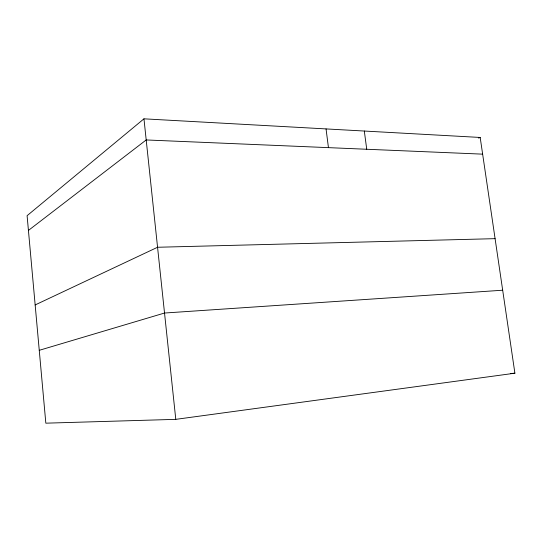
<?xml version="1.0" encoding="UTF-8"?>
<svg xmlns="http://www.w3.org/2000/svg" width="542" height="542" viewBox="0 0 542 542"><rect width="100%" height="100%" fill="white"/><g stroke="black" fill="none" stroke-linecap="round" stroke-linejoin="round"><path stroke-width="0.81" d="M143.962 118.827L27.1 215.682L45.833 423.173L175.784 419.352L514.9 373.201L480.185 137.458L143.962 118.827L175.784 419.352M28.428 230.425L146.204 139.951L482.644 154.152M35.155 304.943L157.566 247.26L495.09 238.663M478.62 138.102L480.185 137.458M39.254 350.315L164.524 313.032L502.678 290.221M510.686 373.526L514.9 373.201M364.312 131.035L366.738 149.26M326.047 128.915L328.452 147.641"/></g></svg>
